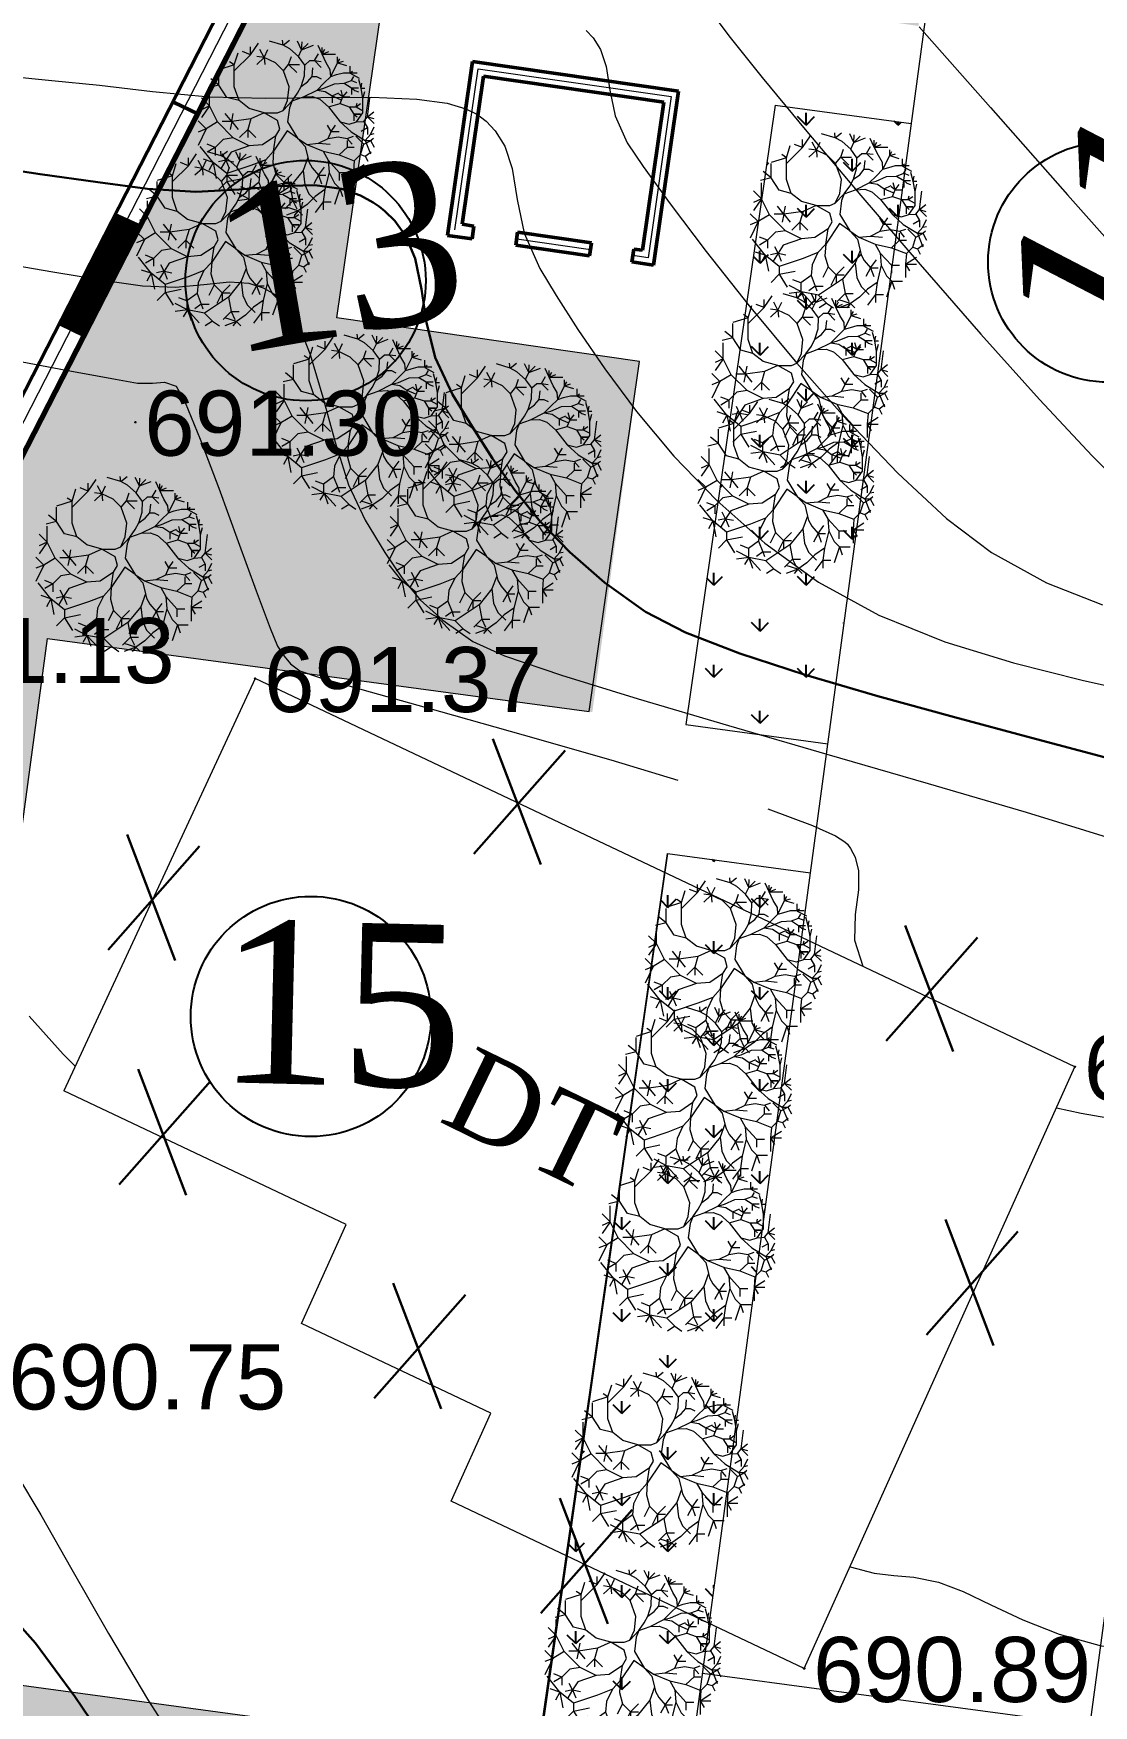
# Model space of a CAD drawing. Header units: feet. Extents: x 3381 to 683784, y 675186 to 4376258.
# Drawn here: x 682581.44 to 682597.73, y 4375721.97 to 4375747.67 of the extents above; entities that cross this region are included whole.
import ezdxf

# ---------------------------------------------------------------- set-up
doc = ezdxf.new("R2010")
doc.units = ezdxf.units.FT
doc.header["$MEASUREMENT"] = 0
doc.header["$PDMODE"] = 34
doc.header["$PDSIZE"] = 0.01
doc.linetypes.add('DUZ', pattern=[0])
doc.layers.get('0').update_dxf_attribs({"linetype": 'CONTINUOUS'})
for name, color, linetype in [('0_Point_Height', 2, 'CONTINUOUS'), ('0_Point_Point', 7, 'CONTINUOUS'), ('Layer8', 7, 'CONTINUOUS'), ('ramka', 7, 'CONTINUOUS'), ('Yazilar', 7, 'CONTINUOUS')]:
    doc.layers.add(name, color=color, linetype=linetype)
for name, color, linetype, lineweight in [('ANA HORIZONTAL', 24, 'CONTINUOUS', 30), ('das tikili', 5, 'CONTINUOUS', 0), ('HORIZANTAL', 24, 'CONTINUOUS', 13), ('su xtti', 7, 'CONTINUOUS', 30), ('дерево', 96, 'CONTINUOUS', 5)]:
    doc.layers.add(name, color=color, linetype=linetype, lineweight=lineweight)
doc.styles.get("Standard").update_dxf_attribs({"font": 'arial.ttf', "height": 2})
doc.styles.add('style5', font='ariall.ttf', dxfattribs={"height": 400})
pattern_1 = [(90, (1766.15535, 840.54114), (-0.707106781, 0.707106781), [0.1875, -1.226713563]), (45, (1766.1554, 840.5411), (-0.70710678119, 0.70710678119), [0.1875, -0.8125]), (135, (1766.1554, 840.5411), (-0.70710678119, -0.70710678119), [0.1875, -0.8125])]

# ---------------------------------------------------------------- blocks, each defined once
blk = doc.blocks.new('kuknar')
at = {"layer": 'дерево'}
for p, q in [((8656734.6, 4482473.51), (8656735.8, 4482477.38)), ((8656739.67, 4482476.7), (8656737.14, 4482477.71)), ((8656739.67, 4482476.7), (8656742.2, 4482480.4)), ((8656739.67, 4482476.7), (8656739.67, 4482479.23)), ((8656744.05, 4482475.86), (8656742.69, 4482478.39)), ((8656744.05, 4482475.86), (8656745.22, 4482478.39)), ((8656750.03, 4482479.77), (8656745.71, 4482481.06)), ((8656750.03, 4482479.77), (8656749.86, 4482481.34)), ((8656750.03, 4482479.77), (8656752.02, 4482481.34)), ((8656752.16, 4482478.62), (8656750.03, 4482479.77)), ((8656754.9, 4482476.18), (8656752.16, 4482478.62)), ((8656755.89, 4482478.34), (8656754.6, 4482481.06)), ((8656754.9, 4482476.18), (8656755.89, 4482478.34)), ((8656755.89, 4482478.34), (8656756.03, 4482480.78)), ((8656755.89, 4482478.34), (8656757.9, 4482480.33)), ((8656755.89, 4482478.34), (8656759.61, 4482479.77)), ((8656759.92, 4482474.9), (8656761.21, 4482477.05)), ((8656762.35, 4482476.89), (8656761.07, 4482479.63)), ((8656762.35, 4482476.89), (8656762.35, 4482479.04)), ((8656762.35, 4482476.89), (8656763.2, 4482478.48)), ((8656762.35, 4482476.89), (8656764.49, 4482477.75)), ((8656734.6, 4482473.51), (8656729.73, 4482471.99)), ((8656734.6, 4482473.51), (8656733.1, 4482474.52)), ((8656734.6, 4482471.66), (8656739.67, 4482476.7)), ((8656734.6, 4482471.66), (8656734.6, 4482473.51)), ((8656744.05, 4482475.86), (8656741.68, 4482476.21)), ((8656744.05, 4482475.86), (8656741.68, 4482473.68)), ((8656747.59, 4482474.17), (8656744.05, 4482475.86)), ((8656744.05, 4482475.86), (8656744.21, 4482473.68)), ((8656750.1, 4482471.66), (8656747.59, 4482474.17)), ((8656750.1, 4482471.66), (8656751.78, 4482473.68)), ((8656751.78, 4482473.68), (8656752.63, 4482476.21)), ((8656751.78, 4482473.68), (8656754.32, 4482471.15)), ((8656751.78, 4482473.68), (8656755.16, 4482473.68)), ((8656756.89, 4482473.47), (8656754.9, 4482476.18)), ((8656756.75, 4482470.02), (8656756.89, 4482473.47)), ((8656756.89, 4482473.47), (8656758.46, 4482474.9)), ((8656758.46, 4482474.9), (8656759.92, 4482474.9)), ((8656759.19, 4482469.88), (8656759.47, 4482472.6)), ((8656759.92, 4482474.9), (8656762.05, 4482472.74)), ((8656759.92, 4482474.9), (8656762.05, 4482474.61)), ((8656763.64, 4482474.17), (8656762.35, 4482476.89)), ((8656762.35, 4482476.89), (8656766.64, 4482476.89)), ((8656764.93, 4482472.01), (8656763.64, 4482474.17)), ((8656765.07, 4482469.88), (8656764.93, 4482472.01)), ((8656765.07, 4482469.88), (8656767.23, 4482474.17)), ((8656767.23, 4482474.17), (8656767.23, 4482476.04)), ((8656767.23, 4482474.17), (8656767.93, 4482475.46)), ((8656767.23, 4482474.17), (8656769.08, 4482474.75)), ((8656767.23, 4482474.17), (8656770.09, 4482473.3)), ((8656771.24, 4482471.03), (8656771.24, 4482473.16)), ((8656729.73, 4482467.11), (8656726.38, 4482466.27)), ((8656729.73, 4482467.11), (8656727.2, 4482469.13)), ((8656729.73, 4482467.11), (8656729.73, 4482471.66)), ((8656732.26, 4482463.22), (8656729.73, 4482467.11)), ((8656734.6, 4482466.6), (8656734.6, 4482471.66)), ((8656736.13, 4482462.22), (8656734.6, 4482466.6)), ((8656751.95, 4482466.6), (8656750.1, 4482471.66)), ((8656751.46, 4482462.22), (8656751.95, 4482466.6)), ((8656754.6, 4482464.56), (8656755.75, 4482466.72)), ((8656755.75, 4482466.72), (8656756.75, 4482470.02)), ((8656755.75, 4482466.72), (8656757.76, 4482468.15)), ((8656757.76, 4482468.15), (8656759.19, 4482469.88)), ((8656759.19, 4482469.88), (8656760.62, 4482469.88)), ((8656760.62, 4482469.88), (8656762.05, 4482469.15)), ((8656760.76, 4482465.57), (8656762.92, 4482467.72)), ((8656762.92, 4482467.72), (8656765.07, 4482469.88)), ((8656762.92, 4482466.15), (8656766.22, 4482467.58)), ((8656765.07, 4482469.88), (8656766.93, 4482470.44)), ((8656766.22, 4482467.58), (8656769.36, 4482467.72)), ((8656766.93, 4482470.44), (8656769.08, 4482471.03)), ((8656769.08, 4482471.03), (8656771.24, 4482471.03)), ((8656769.36, 4482467.72), (8656771.66, 4482468.59)), ((8656769.36, 4482467.72), (8656771.66, 4482466.29)), ((8656771.24, 4482471.03), (8656771.94, 4482471.59)), ((8656771.24, 4482471.03), (8656773.39, 4482471.03)), ((8656771.24, 4482470.86), (8656774.1, 4482469.29)), ((8656771.66, 4482468.59), (8656772.39, 4482469.88)), ((8656771.66, 4482468.59), (8656773.25, 4482468)), ((8656774.68, 4482466.15), (8656773.96, 4482468.87)), ((8656774.68, 4482466.15), (8656774.96, 4482467.72)), ((8656726.71, 4482460.55), (8656724.18, 4482463.06)), ((8656726.71, 4482460.55), (8656726.71, 4482465.59)), ((8656736.13, 4482462.22), (8656732.26, 4482463.22)), ((8656739.34, 4482459.71), (8656736.13, 4482462.22)), ((8656750.03, 4482459.12), (8656751.46, 4482462.22)), ((8656750.03, 4482459.12), (8656752.89, 4482462.12)), ((8656752.89, 4482462.12), (8656752.02, 4482459.99)), ((8656752.89, 4482462.12), (8656754.6, 4482464.56)), ((8656752.89, 4482462.12), (8656756.47, 4482463.41)), ((8656756.47, 4482463.41), (8656760.76, 4482465.57)), ((8656756.47, 4482463.41), (8656759.33, 4482463.55)), ((8656759.33, 4482463.55), (8656761.63, 4482462.71)), ((8656760.76, 4482465.57), (8656762.92, 4482466.15)), ((8656760.76, 4482465.57), (8656763.34, 4482465.15)), ((8656761.63, 4482462.71), (8656764.35, 4482460.27)), ((8656763.34, 4482465.15), (8656765.5, 4482463.72)), ((8656764.35, 4482460.27), (8656768.07, 4482461.28)), ((8656765.5, 4482463.72), (8656767.65, 4482464.7)), ((8656765.5, 4482463.72), (8656765.5, 4482461.56)), ((8656765.5, 4482463.72), (8656768.21, 4482462.57)), ((8656768.94, 4482463.41), (8656767.65, 4482464.28)), ((8656768.07, 4482461.28), (8656768.94, 4482463.41)), ((8656768.07, 4482461.28), (8656770.96, 4482460.27)), ((8656768.94, 4482463.41), (8656768.38, 4482465.57)), ((8656768.94, 4482463.41), (8656770.23, 4482465)), ((8656768.94, 4482463.41), (8656771.1, 4482463.41)), ((8656771.66, 4482466.29), (8656771.66, 4482464.14)), ((8656771.66, 4482466.29), (8656773.82, 4482466.29)), ((8656771.66, 4482466.29), (8656772.67, 4482465.43)), ((8656772.67, 4482465.43), (8656773.82, 4482465)), ((8656773.09, 4482460.27), (8656773.39, 4482461.42)), ((8656773.09, 4482460.27), (8656774.54, 4482461.28)), ((8656775.25, 4482462.85), (8656774.68, 4482466.15)), ((8656774.68, 4482466.15), (8656775.83, 4482466.15)), ((8656775.25, 4482462.85), (8656775.83, 4482465.15)), ((8656775.25, 4482458.4), (8656775.25, 4482462.85)), ((8656776.67, 4482457.11), (8656777.4, 4482462.99)), ((8656725.7, 4482453.31), (8656723.17, 4482455.82)), ((8656726.71, 4482460.55), (8656724.18, 4482459.36)), ((8656726.71, 4482460.55), (8656724.18, 4482456.85)), ((8656729.24, 4482455.49), (8656726.71, 4482460.55)), ((8656733.78, 4482455.65), (8656731.75, 4482458.18)), ((8656733.78, 4482455.65), (8656734.28, 4482458.18)), ((8656739.83, 4482456.5), (8656733.78, 4482455.65)), ((8656739.83, 4482456.5), (8656738.82, 4482453.15)), ((8656744, 4482458.4), (8656739.34, 4482459.71)), ((8656744, 4482458.4), (8656739.83, 4482456.5)), ((8656748.29, 4482455.96), (8656744, 4482458.4)), ((8656744, 4482458.4), (8656748.29, 4482458.4)), ((8656748.29, 4482458.4), (8656750.03, 4482459.12)), ((8656749.02, 4482453.24), (8656748.29, 4482455.96)), ((8656752.02, 4482459.99), (8656751.46, 4482455.54)), ((8656764.35, 4482460.27), (8656768.07, 4482455.54)), ((8656770.96, 4482460.27), (8656773.09, 4482460.27)), ((8656770.96, 4482460.27), (8656772.39, 4482457.97)), ((8656772.39, 4482457.97), (8656774.54, 4482457.97)), ((8656774.54, 4482457.97), (8656772.39, 4482457.97)), ((8656772.39, 4482457.97), (8656772.39, 4482455.82)), ((8656772.39, 4482457.97), (8656773.39, 4482457.11)), ((8656773.09, 4482460.27), (8656774.96, 4482459.26)), ((8656773.25, 4482455.54), (8656775.25, 4482458.4)), ((8656775.53, 4482455.68), (8656776.67, 4482457.11)), ((8656776.67, 4482457.11), (8656778.69, 4482458.7)), ((8656776.67, 4482457.11), (8656778.83, 4482454.95)), ((8656776.67, 4482457.11), (8656778.69, 4482456.54)), ((8656725.7, 4482453.31), (8656723.17, 4482452.3)), ((8656725.7, 4482453.31), (8656723.17, 4482448.08)), ((8656729.24, 4482455.49), (8656725.7, 4482453.31)), ((8656734.28, 4482450.45), (8656729.24, 4482455.49)), ((8656733.78, 4482455.65), (8656730.74, 4482455.65)), ((8656733.78, 4482455.65), (8656733.27, 4482453.15)), ((8656733.78, 4482455.65), (8656735.8, 4482453.15)), ((8656738.82, 4482453.15), (8656736.29, 4482450.61)), ((8656738.82, 4482453.15), (8656741.35, 4482450.61)), ((8656738.82, 4482453.15), (8656738.82, 4482450.61)), ((8656747.73, 4482451.08), (8656743.53, 4482448.25)), ((8656751.32, 4482452.68), (8656747, 4482446.21)), ((8656747, 4482446.21), (8656747.73, 4482451.08)), ((8656747.73, 4482451.08), (8656749.02, 4482453.24)), ((8656754.6, 4482450.38), (8656751.32, 4482452.68)), ((8656751.46, 4482455.54), (8656754.6, 4482450.38)), ((8656765.26, 4482452.47), (8656764.07, 4482454.48)), ((8656764.25, 4482450.26), (8656765.26, 4482452.47)), ((8656764.25, 4482450.26), (8656767.44, 4482450.78)), ((8656765.26, 4482452.47), (8656766.6, 4482454.48)), ((8656765.26, 4482452.47), (8656767.77, 4482452.47)), ((8656767.44, 4482450.78), (8656770.3, 4482450.26)), ((8656768.07, 4482455.54), (8656771.52, 4482452.37)), ((8656768.07, 4482455.54), (8656770.96, 4482454.81)), ((8656770.3, 4482450.26), (8656772.32, 4482450.94)), ((8656770.96, 4482454.81), (8656773.25, 4482455.54)), ((8656771.52, 4482452.37), (8656775.97, 4482449.65)), ((8656775.53, 4482448.41), (8656773, 4482450.94)), ((8656773.25, 4482455.54), (8656775.53, 4482455.68)), ((8656776.67, 4482453.66), (8656774.68, 4482452.51)), ((8656775.53, 4482455.68), (8656776.67, 4482453.66)), ((8656775.97, 4482449.65), (8656777.68, 4482451.53)), ((8656776.67, 4482453.66), (8656776.67, 4482451.53)), ((8656777.68, 4482451.53), (8656778.83, 4482453.97)), ((8656777.68, 4482451.53), (8656778.83, 4482451.81)), ((8656727.88, 4482442.69), (8656723.85, 4482447.75)), ((8656728.56, 4482447.4), (8656726.03, 4482448.41)), ((8656728.56, 4482447.4), (8656726.03, 4482445.9)), ((8656731.09, 4482449.93), (8656728.56, 4482447.4)), ((8656728.56, 4482447.4), (8656728.56, 4482444.9)), ((8656731.93, 4482443.37), (8656730.9, 4482445.39)), ((8656734.28, 4482450.45), (8656731.09, 4482449.93)), ((8656733.6, 4482445.9), (8656731.93, 4482443.37)), ((8656739.34, 4482447.92), (8656733.6, 4482445.9)), ((8656739.34, 4482447.92), (8656734.28, 4482450.45)), ((8656743.53, 4482448.25), (8656739.34, 4482447.92)), ((8656747, 4482446.21), (8656744.54, 4482443.54)), ((8656747, 4482446.21), (8656746.75, 4482442.53)), ((8656754.6, 4482450.38), (8656757.48, 4482448.36)), ((8656754.6, 4482450.38), (8656757.01, 4482447.75)), ((8656757.01, 4482447.75), (8656757.85, 4482444.22)), ((8656757.48, 4482448.36), (8656761.21, 4482448.76)), ((8656757.48, 4482448.36), (8656762.64, 4482446.21)), ((8656761.21, 4482448.76), (8656764.25, 4482450.26)), ((8656761.21, 4482448.76), (8656764.91, 4482448.41)), ((8656762.64, 4482446.21), (8656767.79, 4482445.06)), ((8656762.64, 4482446.21), (8656764.25, 4482443.37)), ((8656767.79, 4482445.06), (8656770.37, 4482447.5)), ((8656770.3, 4482450.26), (8656771.82, 4482448.41)), ((8656770.37, 4482447.5), (8656770.37, 4482449.65)), ((8656770.37, 4482447.5), (8656772.53, 4482447.5)), ((8656774.52, 4482445.22), (8656775.53, 4482448.41)), ((8656775.53, 4482448.41), (8656778.06, 4482449.77)), ((8656775.97, 4482449.65), (8656777.68, 4482445.36)), ((8656775.97, 4482449.65), (8656777.68, 4482449.65)), ((8656776.02, 4482444.71), (8656777.87, 4482446.07)), ((8656777.68, 4482449.65), (8656778.55, 4482450.38)), ((8656777.68, 4482449.65), (8656778.83, 4482447.5)), ((8656727.88, 4482442.69), (8656724.85, 4482443.7)), ((8656727.88, 4482442.69), (8656726.54, 4482440.16)), ((8656732.26, 4482439.15), (8656727.88, 4482442.69)), ((8656727.88, 4482442.69), (8656728.89, 4482437.65)), ((8656731.93, 4482443.37), (8656729.57, 4482442.86)), ((8656731.93, 4482443.37), (8656730.41, 4482440.84)), ((8656731.93, 4482443.37), (8656734.44, 4482442.86)), ((8656731.93, 4482443.37), (8656732.94, 4482440.84)), ((8656739.83, 4482441.68), (8656732.26, 4482439.15)), ((8656744.54, 4482443.54), (8656739.83, 4482441.68)), ((8656744.54, 4482443.54), (8656742.69, 4482439.67)), ((8656746.75, 4482442.53), (8656747.75, 4482438.99)), ((8656756.33, 4482440.16), (8656752.3, 4482435.12)), ((8656757.85, 4482444.22), (8656756.33, 4482440.16)), ((8656756.33, 4482440.16), (8656756.85, 4482435.64)), ((8656757.85, 4482444.22), (8656758.18, 4482442.86)), ((8656758.18, 4482442.86), (8656759.19, 4482441)), ((8656759.19, 4482441), (8656761.21, 4482438.66)), ((8656761.21, 4482438.66), (8656763.06, 4482441.19)), ((8656764.25, 4482443.37), (8656764.58, 4482439.5)), ((8656764.25, 4482443.37), (8656767.77, 4482439.5)), ((8656767.79, 4482445.06), (8656772.53, 4482443.21)), ((8656772.53, 4482443.21), (8656772.25, 4482439.9)), ((8656772.25, 4482439.9), (8656775.69, 4482442.06)), ((8656772.53, 4482443.21), (8656774.52, 4482445.22)), ((8656774.52, 4482445.22), (8656776.02, 4482444.71)), ((8656776.02, 4482444.71), (8656776.86, 4482443.04)), ((8656732.26, 4482436.65), (8656729.73, 4482434.11)), ((8656732.26, 4482439.15), (8656732.26, 4482436.65)), ((8656732.26, 4482436.65), (8656737.3, 4482437.65)), ((8656732.26, 4482436.65), (8656734.79, 4482432.59)), ((8656739.15, 4482433.95), (8656736.64, 4482434.96)), ((8656742.36, 4482436.29), (8656739.15, 4482433.95)), ((8656742.69, 4482439.67), (8656742.36, 4482436.29)), ((8656742.36, 4482436.29), (8656743.7, 4482432.94)), ((8656752.3, 4482435.12), (8656744.71, 4482430.08)), ((8656747.75, 4482438.99), (8656746.07, 4482435.64)), ((8656747.75, 4482438.99), (8656750.26, 4482436.46)), ((8656750.26, 4482436.46), (8656748.6, 4482433.11)), ((8656750.26, 4482436.46), (8656752.79, 4482438.99)), ((8656750.26, 4482436.46), (8656752.79, 4482436.46)), ((8656750.26, 4482436.46), (8656750.26, 4482433.95)), ((8656752.3, 4482435.12), (8656753.14, 4482430.57)), ((8656756.85, 4482435.64), (8656758.18, 4482432.75)), ((8656761.21, 4482438.66), (8656759.71, 4482435.97)), ((8656761.21, 4482438.66), (8656763.57, 4482438.66)), ((8656761.21, 4482438.66), (8656762.21, 4482435.97)), ((8656764.58, 4482439.5), (8656763.25, 4482434.11)), ((8656764.58, 4482439.5), (8656766.27, 4482436.13)), ((8656766.27, 4482436.13), (8656767.96, 4482434.44)), ((8656767.77, 4482439.5), (8656767.77, 4482436.97)), ((8656767.77, 4482439.5), (8656770.3, 4482439.5)), ((8656772.25, 4482439.9), (8656772.25, 4482435.61)), ((8656772.25, 4482439.9), (8656773.53, 4482437.75)), ((8656772.25, 4482439.9), (8656775.69, 4482439.9)), ((8656739.34, 4482431.09), (8656735.45, 4482433.11)), ((8656739.34, 4482431.09), (8656735.45, 4482430.57)), ((8656739.34, 4482431.09), (8656737.98, 4482428.89)), ((8656739.15, 4482433.95), (8656739.15, 4482431.42)), ((8656744.71, 4482430.08), (8656739.34, 4482431.09)), ((8656739.34, 4482431.09), (8656743.04, 4482427.04)), ((8656739.34, 4482431.09), (8656740.51, 4482427.72)), ((8656743.7, 4482432.94), (8656741.68, 4482431.42)), ((8656743.7, 4482432.94), (8656746.23, 4482432.94)), ((8656743.7, 4482432.94), (8656744.21, 4482431.42)), ((8656744.71, 4482430.08), (8656747.24, 4482427.55)), ((8656753.14, 4482430.57), (8656750.61, 4482428.04)), ((8656753.14, 4482430.57), (8656755.65, 4482430.57)), ((8656753.14, 4482430.57), (8656754.32, 4482428.04)), ((8656757.67, 4482429.4), (8656754.81, 4482427.39)), ((8656760.2, 4482431.93), (8656757.67, 4482429.4)), ((8656758.18, 4482432.75), (8656760.71, 4482430.25)), ((8656763.25, 4482434.11), (8656760.2, 4482431.93)), ((8656762.73, 4482430.25), (8656760.2, 4482426.87)), ((8656763.25, 4482434.11), (8656762.73, 4482430.25)), ((8656762.73, 4482430.25), (8656765.26, 4482430.25)), ((8656762.73, 4482430.25), (8656762.73, 4482427.72)), ((8656767.96, 4482434.44), (8656766.27, 4482429.4)), ((8656767.96, 4482434.44), (8656771.31, 4482434.44)), ((8656767.96, 4482434.44), (8656768.8, 4482431.93)), ((8656747.24, 4482427.55), (8656744.89, 4482426.03)), ((8656747.24, 4482427.55), (8656749.44, 4482426.03)), ((8656754.81, 4482427.39), (8656751.1, 4482428.56)), ((8656754.81, 4482427.39), (8656751.1, 4482426.03)), ((8656754.81, 4482427.39), (8656753.64, 4482426.03)), ((8656754.81, 4482427.39), (8656756.17, 4482426.03))]:
    blk.add_line(p, q, dxfattribs=at)

msp = doc.modelspace()

# ---------------------------------------------------------------- hatches: boundary and pattern name
at = {"lineweight": 25}
h = msp.add_hatch(dxfattribs=at)
h.set_pattern_fill('GRASS', color=3)
h.set_pattern_definition(pattern_1)
edge = h.paths.add_edge_path(flags=16)
edge.add_arc((682579.126, 4375717.036), 3.56, 0, 360)
edge = h.paths.add_edge_path()
edge.add_line((682581.918, 4375719.244), (682586.455, 4375718.637))
edge.add_line((682586.455, 4375718.637), (682586.842, 4375721.526))
edge.add_line((682586.842, 4375721.526), (682579.516, 4375722.515))
edge.add_line((682579.516, 4375722.515), (682581.657, 4375738.371))
edge.add_line((682581.657, 4375738.371), (682590.03, 4375737.24))
edge.add_line((682590.03, 4375737.24), (682590.757, 4375742.624))
edge.add_line((682590.757, 4375742.624), (682586.105, 4375743.295))
edge.add_line((682586.105, 4375743.295), (682586.919, 4375748.936))
edge.add_line((682586.919, 4375748.936), (682595.041, 4375747.783))
edge.add_line((682595.041, 4375747.783), (682598.787, 4375774.898))
edge.add_line((682598.787, 4375774.898), (682598.88, 4375775.588))
edge.add_line((682598.88, 4375775.588), (682598.609, 4375775.095))
edge.add_line((682598.609, 4375775.095), (682561.072, 4375701.765))
edge.add_line((682561.072, 4375701.765), (682652.667, 4375673.889))
edge.add_line((682652.667, 4375673.889), (682684.525, 4375754.529))
edge.add_line((682684.525, 4375754.529), (682677.414, 4375757.25))
edge.add_line((682677.414, 4375757.25), (682675.66, 4375752.667))
edge.add_line((682675.66, 4375752.667), (682667.296, 4375755.6))
edge.add_arc((682826.725, 4375690.715), 172.127, 157.85455, 159.31778)
edge.add_line((682665.691, 4375751.508), (682679.056, 4375749.711))
edge.add_line((682679.056, 4375749.711), (682678.314, 4375744.463))
edge.add_line((682678.314, 4375744.463), (682664.985, 4375746.27))
edge.add_arc((682665.285, 4375743.129), 3.155, 95.4615, 167.5925)
edge.add_line((682662.203, 4375743.807), (682662.203, 4375742.852))
edge.add_line((682662.203, 4375742.852), (682663.87, 4375743.246))
edge.add_line((682663.87, 4375743.246), (682669.462, 4375742.267))
edge.add_line((682669.462, 4375742.267), (682667.512, 4375729.083))
edge.add_line((682667.512, 4375729.083), (682667.293, 4375729.083))
edge.add_line((682667.293, 4375729.083), (682662.203, 4375729.801))
edge.add_line((682662.203, 4375729.801), (682662.815, 4375735.168))
edge.add_line((682662.815, 4375735.168), (682667.918, 4375734.469))
edge.add_line((682667.918, 4375734.469), (682668.269, 4375737.031))
edge.add_line((682668.269, 4375737.031), (682663.089, 4375737.741))
edge.add_line((682663.089, 4375737.741), (682663.684, 4375742.829))
edge.add_line((682663.684, 4375742.829), (682662.104, 4375742.62))
edge.add_line((682662.104, 4375742.62), (682660.048, 4375726.654))
edge.add_line((682660.048, 4375726.654), (682668.784, 4375725.445))
edge.add_line((682668.784, 4375725.445), (682667.953, 4375718.089))
edge.add_line((682667.953, 4375718.089), (682659.17, 4375719.305))
edge.add_line((682659.17, 4375719.305), (682658.791, 4375716.654))
edge.add_line((682658.791, 4375716.654), (682652.663, 4375717.458))
edge.add_arc((682652.227, 4375707.467), 10, 87.4993, 110.7786)
edge.add_line((682648.679, 4375716.817), (682658.429, 4375715.391))
edge.add_line((682658.429, 4375715.391), (682657.802, 4375711.896))
edge.add_line((682657.802, 4375711.896), (682654.491, 4375712.422))
edge.add_line((682654.491, 4375712.422), (682654.885, 4375715.496))
edge.add_line((682654.885, 4375715.496), (682652.353, 4375715.831))
edge.add_line((682652.353, 4375715.831), (682651.948, 4375712.769))
edge.add_line((682651.948, 4375712.769), (682648.624, 4375713.209))
edge.add_line((682648.624, 4375713.209), (682648.977, 4375716.307))
edge.add_line((682648.977, 4375716.307), (682648.183, 4375716.613))
edge.add_arc((682652.396, 4375707.255), 10.263, 114.2395, 179.0096)
edge.add_line((682642.135, 4375707.432), (682641.785, 4375704.796))
edge.add_line((682641.785, 4375704.796), (682638.798, 4375705.123))
edge.add_line((682638.798, 4375705.123), (682637.918, 4375700.26))
edge.add_line((682637.918, 4375700.26), (682629.208, 4375701.474))
edge.add_line((682629.208, 4375701.474), (682629.896, 4375706.374))
edge.add_line((682629.896, 4375706.374), (682622.97, 4375707.293))
edge.add_line((682622.97, 4375707.293), (682622.557, 4375704.184))
edge.add_line((682622.557, 4375704.184), (682595.928, 4375707.777))
edge.add_line((682595.928, 4375707.777), (682585.207, 4375709.32))
edge.add_line((682585.207, 4375709.32), (682586.256, 4375717.15))
edge.add_line((682586.256, 4375717.15), (682582.635, 4375717.635))
edge.add_arc((682579.126, 4375717.036), 3.56, 9.688, 38.3434)
h = msp.add_hatch(dxfattribs=at)
h.set_pattern_fill('GRASS', color=3)
h.set_pattern_definition(pattern_1)
edge = h.paths.add_edge_path(flags=16)
edge.add_arc((682579.126, 4375717.036), 3.56, 0, 360)
edge = h.paths.add_edge_path()
edge.add_line((682581.918, 4375719.244), (682586.455, 4375718.637))
edge.add_line((682586.455, 4375718.637), (682586.842, 4375721.526))
edge.add_line((682586.842, 4375721.526), (682579.516, 4375722.515))
edge.add_line((682579.516, 4375722.515), (682581.657, 4375738.371))
edge.add_line((682581.657, 4375738.371), (682590.03, 4375737.24))
edge.add_line((682590.03, 4375737.24), (682590.757, 4375742.624))
edge.add_line((682590.757, 4375742.624), (682586.105, 4375743.295))
edge.add_line((682586.105, 4375743.295), (682586.919, 4375748.936))
edge.add_line((682586.919, 4375748.936), (682595.041, 4375747.783))
edge.add_line((682595.041, 4375747.783), (682598.787, 4375774.898))
edge.add_line((682598.787, 4375774.898), (682598.88, 4375775.588))
edge.add_line((682598.88, 4375775.588), (682598.609, 4375775.095))
edge.add_line((682598.609, 4375775.095), (682561.072, 4375701.765))
edge.add_line((682561.072, 4375701.765), (682652.667, 4375673.889))
edge.add_line((682652.667, 4375673.889), (682684.525, 4375754.529))
edge.add_line((682684.525, 4375754.529), (682677.414, 4375757.25))
edge.add_line((682677.414, 4375757.25), (682675.66, 4375752.667))
edge.add_line((682675.66, 4375752.667), (682667.296, 4375755.6))
edge.add_arc((682826.725, 4375690.715), 172.127, 157.85455, 159.31778)
edge.add_line((682665.691, 4375751.508), (682679.056, 4375749.711))
edge.add_line((682679.056, 4375749.711), (682678.314, 4375744.463))
edge.add_line((682678.314, 4375744.463), (682664.985, 4375746.27))
edge.add_arc((682665.285, 4375743.129), 3.155, 95.4615, 167.5925)
edge.add_line((682662.203, 4375743.807), (682662.203, 4375742.852))
edge.add_line((682662.203, 4375742.852), (682663.87, 4375743.246))
edge.add_line((682663.87, 4375743.246), (682669.462, 4375742.267))
edge.add_line((682669.462, 4375742.267), (682667.512, 4375729.083))
edge.add_line((682667.512, 4375729.083), (682667.293, 4375729.083))
edge.add_line((682667.293, 4375729.083), (682662.203, 4375729.801))
edge.add_line((682662.203, 4375729.801), (682662.815, 4375735.168))
edge.add_line((682662.815, 4375735.168), (682667.918, 4375734.469))
edge.add_line((682667.918, 4375734.469), (682668.269, 4375737.031))
edge.add_line((682668.269, 4375737.031), (682663.089, 4375737.741))
edge.add_line((682663.089, 4375737.741), (682663.684, 4375742.829))
edge.add_line((682663.684, 4375742.829), (682662.104, 4375742.62))
edge.add_line((682662.104, 4375742.62), (682660.048, 4375726.654))
edge.add_line((682660.048, 4375726.654), (682668.784, 4375725.445))
edge.add_line((682668.784, 4375725.445), (682667.953, 4375718.089))
edge.add_line((682667.953, 4375718.089), (682659.17, 4375719.305))
edge.add_line((682659.17, 4375719.305), (682658.791, 4375716.654))
edge.add_line((682658.791, 4375716.654), (682652.663, 4375717.458))
edge.add_arc((682652.227, 4375707.467), 10, 87.4993, 110.7786)
edge.add_line((682648.679, 4375716.817), (682658.429, 4375715.391))
edge.add_line((682658.429, 4375715.391), (682657.802, 4375711.896))
edge.add_line((682657.802, 4375711.896), (682654.491, 4375712.422))
edge.add_line((682654.491, 4375712.422), (682654.885, 4375715.496))
edge.add_line((682654.885, 4375715.496), (682652.353, 4375715.831))
edge.add_line((682652.353, 4375715.831), (682651.948, 4375712.769))
edge.add_line((682651.948, 4375712.769), (682648.624, 4375713.209))
edge.add_line((682648.624, 4375713.209), (682648.977, 4375716.307))
edge.add_line((682648.977, 4375716.307), (682648.183, 4375716.613))
edge.add_arc((682652.396, 4375707.255), 10.263, 114.2395, 179.0096)
edge.add_line((682642.135, 4375707.432), (682641.785, 4375704.796))
edge.add_line((682641.785, 4375704.796), (682638.798, 4375705.123))
edge.add_line((682638.798, 4375705.123), (682637.918, 4375700.26))
edge.add_line((682637.918, 4375700.26), (682629.208, 4375701.474))
edge.add_line((682629.208, 4375701.474), (682629.896, 4375706.374))
edge.add_line((682629.896, 4375706.374), (682622.97, 4375707.293))
edge.add_line((682622.97, 4375707.293), (682623.404, 4375710.567))
edge.add_arc((682620.431, 4375710.962), 3, 352.4412, 442.1402)
edge.add_line((682620.841, 4375713.934), (682608.946, 4375715.58))
edge.add_line((682608.946, 4375715.58), (682607.684, 4375706.157))
edge.add_line((682607.684, 4375706.157), (682600.38, 4375707.136))
edge.add_line((682600.38, 4375707.136), (682601.634, 4375716.585))
edge.add_line((682601.634, 4375716.585), (682598.619, 4375717.007))
edge.add_line((682598.619, 4375717.007), (682597.358, 4375707.502))
edge.add_line((682597.358, 4375707.502), (682595.928, 4375707.777))
edge.add_line((682595.928, 4375707.777), (682585.207, 4375709.32))
edge.add_line((682585.207, 4375709.32), (682586.256, 4375717.15))
edge.add_line((682586.256, 4375717.15), (682582.635, 4375717.635))
edge.add_arc((682579.126, 4375717.036), 3.56, 9.688, 38.3434)
h = msp.add_hatch(dxfattribs=at)
h.set_pattern_fill('GRASS', color=3)
h.set_pattern_definition(pattern_1)
edge = h.paths.add_edge_path()
edge.add_line((682593.652, 4375736.751), (682591.467, 4375737.046))
edge.add_line((682591.467, 4375737.046), (682592.841, 4375746.566))
edge.add_line((682592.841, 4375746.566), (682594.931, 4375746.284))
edge.add_line((682594.931, 4375746.284), (682593.644, 4375736.752))
at = {"lineweight": 50}
h = msp.add_hatch(dxfattribs=at)
h.set_pattern_fill('ANSI31', scale=0.3, angle=-108.2544)
h.set_pattern_definition([(296.7456132817, (-3258637.416314, 6397083.366318), (0.03348800255758, 0.01687612765725), [])])
h.paths.add_polyline_path([(682583.092, 4375744.699), (682582.231, 4375743.017), (682581.844, 4375743.206), (682582.701, 4375744.88)])
at = {"lineweight": 25}
h = msp.add_hatch(dxfattribs=at)
h.set_pattern_fill('GRASS', color=3)
h.set_pattern_definition(pattern_1)
h.paths.add_polyline_path([(682591.122, 4375718.011), (682588.767, 4375718.327), (682591.184, 4375735.066), (682593.38, 4375734.77)])

# ---------------------------------------------------------------- linework, layer by layer
at = {"color": 7, "lineweight": 50}
msp.add_line((682583.978, 4375746.428, -686.994), (682583.597, 4375746.614, -686.994), dxfattribs=at)
at = {"color": 7, "lineweight": 18}
for p, q in [((682592.841, 4375746.566, -686.994), (682594.931, 4375746.284, -686.994)), ((682589.981, 4375737.247, -1380.994), (682590.757, 4375742.624, -1380.994)), ((682591.467, 4375737.046, -686.994), (682593.647, 4375736.752, -686.994)), ((682588.789, 4375718.324, -686.994), (682591.184, 4375735.066, -1307.603)), ((682591.184, 4375735.066, -686.994), (682593.38, 4375734.77, -686.994)), ((682591.725, 4375722.471, -686.994), (682597.671, 4375721.674, -686.994))]:
    msp.add_line(p, q, dxfattribs=at)
at = {"color": 1, "lineweight": 30}
for p, q in [((682588.504, 4375736.829, -120.021), (682589.24, 4375734.896, -817.521)), ((682588.211, 4375735.06, -817.521), (682589.614, 4375736.649, -817.521)), ((682582.59, 4375733.588, -817.521), (682583.993, 4375735.177, -817.521)), ((682582.882, 4375735.357, -120.021), (682583.619, 4375733.424, -817.521)), ((682594.837, 4375733.959, -120.021), (682595.574, 4375732.026, -817.521)), ((682594.545, 4375732.189, -817.521), (682595.948, 4375733.778, -817.521)), ((682582.762, 4375729.981, -817.521), (682584.165, 4375731.57, -817.521)), ((682583.054, 4375731.751, -120.021), (682583.79, 4375729.818, -817.521)), ((682595.167, 4375727.67, -817.521), (682596.57, 4375729.259, -817.521)), ((682595.459, 4375729.44, -120.021), (682596.196, 4375727.507, -817.521)), ((682586.971, 4375728.465, -120.021), (682587.707, 4375726.532, -817.521)), ((682586.679, 4375726.696, -817.521), (682588.081, 4375728.285, -817.521)), ((682589.533, 4375725.162, -120.021), (682590.269, 4375723.229, -817.521)), ((682589.24, 4375723.393, -817.521), (682590.643, 4375724.982, -817.521))]:
    msp.add_line(p, q, dxfattribs=at)
at = {"color": 7, "lineweight": 30, "elevation": -686.994}
for points in [[(682672.67, 4375759.494), (682685.045, 4375754.758), (682652.903, 4375673.398), (682560.498, 4375701.522), (682603.689, 4375785.894), (682663.328, 4375763.07)], [(682672.527, 4375759.121), (682684.525, 4375754.529), (682652.667, 4375673.889), (682561.072, 4375701.765), (682603.881, 4375785.393), (682663.185, 4375762.696)]]:
    msp.add_lwpolyline(points, dxfattribs=at)
at = {"color": 1, "lineweight": 0, "elevation": -686.994}
msp.add_lwpolyline([(682560.785, 4375701.643), (682603.785, 4375785.643), (682684.785, 4375754.643), (682652.785, 4375673.643)], close=True, dxfattribs=at)
at = {"color": 7, "lineweight": 50, "elevation": -686.994}
for points in [[(682663.437, 4375762.629), (682663.612, 4375762.99), (682638.289, 4375772.672), (682599.394, 4375777.506), (682564.349, 4375709.042), (682661.897, 4375696.054), (682677.674, 4375735.97), (682677.315, 4375736.112), (682661.639, 4375696.507), (682564.984, 4375709.345), (682599.673, 4375777.072), (682638.188, 4375772.298), (682663.437, 4375762.629)], [(682583.092, 4375744.699), (682582.231, 4375743.017), (682581.844, 4375743.206), (682582.701, 4375744.88), (682583.092, 4375744.699)]]:
    msp.add_lwpolyline(points, dxfattribs=at)
at = {"color": 7, "lineweight": 18}
for points, elevation in [([(682590.922, 4375716.526), (682598.886, 4375775.635), (682604.849, 4375774.829), (682596.869, 4375715.728)], -686.994), ([(682590.757, 4375742.624), (682586.105, 4375743.295), (682586.919, 4375748.936), (682593.055, 4375748.051)], -1380.994), ([(682592.841, 4375746.566), (682591.467, 4375737.046)], -1380.994), ([(682586.842, 4375721.526), (682579.516, 4375722.515), (682581.657, 4375738.371)], -686.994), ([(682581.657, 4375738.371), (682589.981, 4375737.247)], -686.994), ([(682591.467, 4375737.046), (682591.467, 4375737.046)], -686.994), ([(682591.182, 4375735.067), (682588.767, 4375718.327)], -1380.994), ([(682591.184, 4375735.066), (682589.201, 4375721.207), (682589.182, 4375721.21)], -686.994)]:
    msp.add_lwpolyline(points, dxfattribs=dict(at, elevation=elevation))
at = {"color": 7, "linetype": 'DUZ', "lineweight": 25}
for centre in [(682597.958, 4375744.154, 1386.006), (682585.625, 4375743.869, 2078.506), (682585.706, 4375732.562, 7576.56)]:
    msp.add_circle(centre, 1.846, dxfattribs=at)
at = {"linetype": 'Continuous'}
msp.add_open_spline([(682575.895, 4375847.878, -686.994), (682575.783, 4375847.748, -686.994), (682575.672, 4375847.617, -686.994), (682575.091, 4375846.933, -686.994), (682574.635, 4375846.383, -686.994), (682573.647, 4375845.094, -686.994), (682573.15, 4375844.358, -686.994), (682572.463, 4375843.039, -686.994), (682572.237, 4375842.453, -686.994), (682572.048, 4375841.613, -686.994), (682572.009, 4375841.353, -686.994), (682571.973, 4375840.824, -686.994), (682571.975, 4375840.549, -686.994), (682572.059, 4375839.439, -686.994), (682572.29, 4375838.536, -686.994), (682572.841, 4375837.11, -686.994), (682573.086, 4375836.582, -686.994), (682573.623, 4375835.561, -686.994), (682573.917, 4375835.067, -686.994), (682575.001, 4375833.386, -686.994), (682575.893, 4375832.24, -686.994), (682577.411, 4375830.249, -686.994), (682578.024, 4375829.433, -686.994), (682579.194, 4375827.697, -686.994), (682579.749, 4375826.78, -686.994), (682580.496, 4375825.225, -686.994), (682580.743, 4375824.63, -686.994), (682581.153, 4375823.395, -686.994), (682581.314, 4375822.765, -686.994), (682581.671, 4375820.85, -686.994), (682581.74, 4375819.545, -686.994), (682581.569, 4375817.144, -686.994), (682581.368, 4375816.049, -686.994), (682580.767, 4375813.938, -686.994), (682580.365, 4375812.919, -686.994), (682579.411, 4375810.98, -686.994), (682578.86, 4375810.059, -686.994), (682577.479, 4375808.044, -686.994), (682576.616, 4375806.979, -686.994), (682574.831, 4375804.973, -686.994), (682573.911, 4375804.028, -686.994), (682572.244, 4375802.322, -686.994), (682571.495, 4375801.555, -686.994), (682570.318, 4375800.28, -686.994), (682569.873, 4375799.777, -686.994), (682569.001, 4375798.741, -686.994), (682568.575, 4375798.212, -686.994), (682567.321, 4375796.596, -686.994), (682566.516, 4375795.48, -686.994), (682564.989, 4375793.271, -686.994), (682564.263, 4375792.183, -686.994), (682562.841, 4375789.994, -686.994), (682562.147, 4375788.89, -686.994), (682560.117, 4375785.547, -686.994), (682558.837, 4375783.278, -686.994), (682556.46, 4375778.663, -686.994), (682555.364, 4375776.315, -686.994), (682553.71, 4375772.312, -686.994), (682553.093, 4375770.678, -686.994), (682551.97, 4375767.37, -686.994), (682551.462, 4375765.693, -686.994), (682550.464, 4375762.111, -686.994), (682549.985, 4375760.202, -686.994), (682549.213, 4375756.948, -686.994), (682548.907, 4375755.608, -686.994), (682548.316, 4375752.935, -686.994), (682548.033, 4375751.6, -686.994), (682547.617, 4375749.474, -686.994), (682547.468, 4375748.68, -686.994), (682547.235, 4375747.292, -686.994), (682547.146, 4375746.694, -686.994), (682547.009, 4375745.5, -686.994), (682546.959, 4375744.9, -686.994), (682546.865, 4375743.092, -686.994), (682546.874, 4375741.877, -686.994), (682547.063, 4375738.743, -686.994), (682547.343, 4375736.834, -686.994), (682548.133, 4375733.027, -686.994), (682548.64, 4375731.128, -686.994), (682549.386, 4375728.588, -686.994), (682549.58, 4375727.946, -686.994), (682549.973, 4375726.669, -686.994), (682550.171, 4375726.039, -686.994), (682550.566, 4375724.877, -686.994), (682550.76, 4375724.341, -686.994), (682551.112, 4375723.467, -686.994), (682551.26, 4375723.122, -686.994), (682551.542, 4375722.515, -686.994), (682551.674, 4375722.249, -686.994), (682551.953, 4375721.706, -686.994), (682552.1, 4375721.43, -686.994), (682552.551, 4375720.589, -686.994), (682552.866, 4375720.01, -686.994), (682553.392, 4375718.938, -686.994), (682553.608, 4375718.458, -686.994), (682553.928, 4375717.615, -686.994), (682554.046, 4375717.262, -686.994), (682554.242, 4375716.544, -686.994), (682554.321, 4375716.186, -686.994), (682554.515, 4375715.128, -686.994), (682554.592, 4375714.439, -686.994), (682554.67, 4375713.698, -686.994), (682554.679, 4375713.616, -686.994), (682556.413, 4375709.304, -686.994)], degree=3, knots=[53.457323, 53.457323, 53.457323, 53.457323, 53.943342, 53.943342, 56.016553, 56.016553, 58.839775, 58.839775, 61.186701, 61.186701, 62.257023, 62.257023, 63.327345, 63.327345, 66.426341, 66.426341, 68.26825, 68.26825, 70.110159, 70.110159, 74.62153, 74.62153, 77.595, 77.595, 80.568471, 80.568471, 82.304355, 82.304355, 84.04024, 84.04024, 87.512009, 87.512009, 90.504027, 90.504027, 93.496045, 93.496045, 96.488063, 96.488063, 100.372173, 100.372173, 104.256283, 104.256283, 107.517701, 107.517701, 109.618427, 109.618427, 111.719153, 111.719153, 115.920605, 115.920605, 119.858792, 119.858792, 123.796978, 123.796978, 131.673352, 131.673352, 139.553481, 139.553481, 144.894421, 144.894421, 150.235361, 150.235361, 156.190392, 156.190392, 160.321983, 160.321983, 164.453574, 164.453574, 166.899961, 166.899961, 168.797126, 168.797126, 170.694291, 170.694291, 174.488621, 174.488621, 180.488906, 180.488906, 186.48919, 186.48919, 188.508696, 188.508696, 190.528201, 190.528201, 192.322947, 192.322947, 193.52533, 193.52533, 194.478712, 194.478712, 195.432094, 195.432094, 197.338858, 197.338858, 198.784376, 198.784376, 199.759029, 199.759029, 200.733681, 200.733681, 202.682985, 202.682985, 202.923933, 202.923933, 202.923933, 202.923933], dxfattribs=at)
at = {"layer": '0_Point_Point'}
for p in [(682583.009, 4375741.693, 4.305), (682584.849, 4375737.754, 4.377), (682597.446, 4375731.79, 4.551), (682593.286, 4375722.542, 3.895)]:
    msp.add_point(p, dxfattribs=at)
at = {"layer": 'ANA HORIZONTAL', "color": 32, "lineweight": 30}
for points, elevation in [([(682580.595, 4375745.647), (682581.545, 4375745.505), (682582.434, 4375745.382), (682583.193, 4375745.28), (682583.937, 4375745.234), (682584.606, 4375745.268), (682585.211, 4375745.323), (682585.764, 4375745.338), (682586.175, 4375745.281), (682586.47, 4375745.177), (682586.661, 4375745.071), (682586.755, 4375745.006), (682586.843, 4375744.936), (682586.994, 4375744.788), (682587.163, 4375744.551), (682587.306, 4375744.207), (682587.404, 4375743.736), (682587.483, 4375743.228), (682587.617, 4375742.687), (682587.881, 4375742.12), (682588.184, 4375741.626), (682588.498, 4375741.135), (682588.841, 4375740.648), (682589.23, 4375740.168), (682589.683, 4375739.695), (682590.217, 4375739.232), (682590.849, 4375738.78), (682591.46, 4375738.463), (682592.295, 4375738.139), (682593.298, 4375737.812), (682594.416, 4375737.485), (682595.595, 4375737.162), (682596.78, 4375736.846), (682597.917, 4375736.541)], 5.506), ([(682581.017, 4375723.446), (682581.476, 4375722.932), (682582.08, 4375722.112), (682582.788, 4375721.067)], 3.006)]:
    msp.add_lwpolyline(points, dxfattribs=dict(at, elevation=elevation))
at = {"layer": 'das tikili', "color": 1, "lineweight": 9}
for p, q in [((682584.849, 4375737.754, 3.895), (682581.911, 4375731.419, 3.895)), ((682597.446, 4375731.79, 3.895), (682584.849, 4375737.754, 3.895)), ((682593.286, 4375722.542, 3.895), (682597.446, 4375731.79, 3.895)), ((682586.246, 4375729.366, 3.895), (682581.911, 4375731.419, 3.895)), ((682585.562, 4375727.845, -686.994), (682586.246, 4375729.366, -686.994)), ((682588.469, 4375726.468, -686.994), (682585.562, 4375727.845, -686.994)), ((682587.859, 4375725.112, 3.895), (682588.469, 4375726.468, 3.895)), ((682593.286, 4375722.542, 3.895), (682587.859, 4375725.112, 3.895))]:
    msp.add_line(p, q, dxfattribs=at)
at = {"layer": 'HORIZANTAL', "color": 32, "linetype": 'Continuous', "lineweight": 13}
for points, elevation in [([(682591.91, 4375747.92), (682592.147, 4375747.603), (682592.639, 4375746.992), (682593.328, 4375746.159), (682594.156, 4375745.177), (682595.066, 4375744.116), (682596, 4375743.048), (682596.9, 4375742.045), (682597.709, 4375741.179), (682598.368, 4375740.521)], 7.006), ([(682595.054, 4375747.768), (682596.146, 4375746.527), (682597.332, 4375745.187), (682598.52, 4375743.85)], 7.506), ([(682589.938, 4375747.713), (682590.045, 4375747.602), (682590.157, 4375747.423), (682590.241, 4375747.159), (682590.301, 4375746.797), (682590.383, 4375746.404), (682590.567, 4375745.987), (682590.81, 4375745.625), (682591.225, 4375745.051), (682591.78, 4375744.318), (682592.44, 4375743.483), (682593.173, 4375742.6), (682593.945, 4375741.724), (682594.724, 4375740.91), (682595.474, 4375740.213), (682596.164, 4375739.689), (682597.011, 4375739.224), (682597.868, 4375738.888)], 6.506), ([(682581.067, 4375747.013), (682581.728, 4375746.944), (682582.458, 4375746.871), (682583.27, 4375746.773), (682584.141, 4375746.695), (682585.015, 4375746.675), (682585.859, 4375746.683), (682586.643, 4375746.688), (682587.334, 4375746.66), (682587.8, 4375746.594), (682588.087, 4375746.509), (682588.245, 4375746.431), (682588.314, 4375746.386), (682588.399, 4375746.317), (682588.539, 4375746.172), (682588.686, 4375745.937), (682588.797, 4375745.592), (682588.875, 4375745.116), (682588.983, 4375744.601), (682589.224, 4375744.054), (682589.477, 4375743.64), (682589.809, 4375743.118), (682590.22, 4375742.515), (682590.711, 4375741.857), (682591.285, 4375741.173), (682591.941, 4375740.49), (682592.681, 4375739.834), (682593.506, 4375739.234), (682594.432, 4375738.728), (682595.445, 4375738.321), (682596.5, 4375737.994), (682597.556, 4375737.729), (682598.568, 4375737.505)], 6.006), ([(682580.696, 4375744.184), (682581.739, 4375744.005), (682582.583, 4375743.867), (682583.117, 4375743.787), (682583.624, 4375743.767), (682584.062, 4375743.811), (682584.455, 4375743.849), (682584.752, 4375743.828), (682584.972, 4375743.759), (682585.12, 4375743.679), (682585.195, 4375743.627), (682585.257, 4375743.575), (682585.37, 4375743.443), (682585.522, 4375743.179), (682585.697, 4375742.734), (682585.89, 4375742.08), (682586.078, 4375741.387), (682586.285, 4375740.731), (682586.538, 4375740.187), (682586.843, 4375739.693), (682587.108, 4375739.298), (682587.387, 4375738.964), (682587.731, 4375738.653), (682588.192, 4375738.326), (682588.682, 4375738.106), (682589.557, 4375737.806), (682590.732, 4375737.443), (682592.12, 4375737.033), (682593.635, 4375736.595), (682595.189, 4375736.144), (682596.698, 4375735.699), (682598.073, 4375735.276)], 5.006), ([(682597.16, 4375731.156), (682597.16, 4375731.156), (682597.541, 4375731.076), (682598.36, 4375730.933)], 4.506), ([(682581.184, 4375725.529), (682581.554, 4375724.906), (682582.033, 4375724.063), (682582.595, 4375723.082), (682583.213, 4375722.047), (682583.858, 4375721.041)], 3.506), ([(682593.99, 4375724.107), (682594.36, 4375724.007), (682594.664, 4375723.973), (682594.971, 4375723.946), (682595.351, 4375723.868), (682595.727, 4375723.727), (682596.154, 4375723.523), (682596.643, 4375723.292), (682597.205, 4375723.07), (682597.85, 4375722.892), (682598.367, 4375722.847), (682599.186, 4375722.848), (682600.246, 4375722.877), (682601.487, 4375722.916), (682602.847, 4375722.95), (682604.266, 4375722.96), (682605.682, 4375722.932), (682607.034, 4375722.846), (682608.262, 4375722.688), (682609.304, 4375722.439), (682610.465, 4375721.973)], 4.006)]:
    msp.add_lwpolyline(points, dxfattribs=dict(at, elevation=elevation))
at = {"layer": 'HORIZANTAL', "color": 16, "linetype": 'Continuous', "lineweight": 20}
for points, elevation in [([(682580.886, 4375742.691), (682581.944, 4375742.493), (682582.702, 4375742.353), (682583.04, 4375742.294), (682583.271, 4375742.296), (682583.459, 4375742.311), (682583.636, 4375742.248), (682583.773, 4375741.995), (682584.004, 4375741.431), (682584.289, 4375740.679), (682584.589, 4375739.863), (682584.867, 4375739.105), (682585.082, 4375738.527), (682585.195, 4375738.253), (682585.294, 4375738.096), (682585.391, 4375737.981), (682585.534, 4375737.872), (682585.856, 4375737.767), (682586.618, 4375737.55), (682587.697, 4375737.25), (682588.97, 4375736.892), (682590.314, 4375736.504), (682591.346, 4375736.194)], 4.506), ([(682592.725, 4375735.751), (682593.412, 4375735.497), (682593.765, 4375735.337), (682593.908, 4375735.248), (682593.949, 4375735.21), (682593.999, 4375735.144), (682594.07, 4375735.01), (682594.122, 4375734.8), (682594.118, 4375734.509), (682594.068, 4375734.129), (682594.059, 4375733.735), (682594.188, 4375733.333)], 4.506), ([(682581.376, 4375732.567), (682581.898, 4375731.984), (682582.086, 4375731.796)], 4.006)]:
    msp.add_lwpolyline(points, dxfattribs=dict(at, elevation=elevation))
at = {"layer": 'ramka', "color": 0, "linetype": 'DUZ', "lineweight": 50, "ltscale": 0.5}
for p, q in [((682587.804, 4375744.565, -1380.994), (682588.189, 4375747.238, -1380.994)), ((682588.189, 4375747.238, -1380.994), (682591.356, 4375746.781, -1380.994)), ((682588.03, 4375744.735, -1380.994), (682588.359, 4375747.011, -1380.994)), ((682588.359, 4375747.011, -1380.994), (682591.13, 4375746.611, -1380.994)), ((682591.356, 4375746.781, -1380.994), (682590.971, 4375744.108, -1380.994)), ((682591.13, 4375746.611, -1380.994), (682590.802, 4375744.335, -1380.994)), ((682588.03, 4375744.735, -1380.994), (682588.212, 4375744.708, -1380.994)), ((682588.212, 4375744.708, -1380.994), (682588.183, 4375744.51, -1380.994)), ((682587.804, 4375744.565, -1380.994), (682588.183, 4375744.51, -1380.994)), ((682588.882, 4375744.612, -1380.994), (682588.854, 4375744.414, -1380.994)), ((682588.854, 4375744.414, -1380.994), (682589.988, 4375744.25, -1380.994)), ((682588.882, 4375744.612, -1380.994), (682590.016, 4375744.448, -1380.994)), ((682588.882, 4375744.612, -1380.994), (682590.016, 4375744.448, -1380.994)), ((682590.016, 4375744.448, -1380.994), (682589.988, 4375744.25, -1380.994)), ((682590.668, 4375744.353, -1678.494), (682590.639, 4375744.155, -1678.494)), ((682590.971, 4375744.108, -1380.994), (682590.639, 4375744.156, -1380.994)), ((682590.802, 4375744.335, -1380.994), (682590.667, 4375744.354, -1380.994))]:
    msp.add_line(p, q, dxfattribs=at)
at = {"layer": 'ramka', "color": 0, "linetype": 'DUZ', "lineweight": 13, "ltscale": 0.5}
for p, q in [((682587.917, 4375744.65, -1380.994), (682588.274, 4375747.124, -1380.994)), ((682588.274, 4375747.124, -1380.994), (682591.243, 4375746.696, -1380.994)), ((682591.243, 4375746.696, -1380.994), (682590.886, 4375744.221, -1380.994)), ((682588.868, 4375744.513, -1380.994), (682590.002, 4375744.349, -1380.994)), ((682590.886, 4375744.221, -1380.994), (682590.653, 4375744.255, -1380.994))]:
    msp.add_line(p, q, dxfattribs=at)

# ---------------------------------------------------------------- block references
at = {"color": 1, "lineweight": 30, "xscale": 0.0485999995172024, "yscale": 0.0485999995172024, "zscale": 0.0485999995172024}
msp.add_blockref('kuknar', (261872.559, 4157875.469, -686.994), dxfattribs=at)
at = {"layer": 'su xtti', "color": 7, "lineweight": 25, "xscale": 0.0485999995172024, "yscale": 0.0485999995172024, "zscale": 0.0485999995172024}
for p in [(261867.232, 4157898.973, -686.994), (261875.716, 4157897.547, -686.994), (261866.282, 4157897.27, -686.994), (261875.126, 4157895.089, 6.506), (261868.38, 4157894.453, -686.994), (261870.721, 4157894.011, -686.994), (261874.909, 4157893.465, -686.994), (261870.135, 4157892.542, -686.994), (261864.738, 4157892.269, -686.994), (261874.102, 4157886.101, -686.994), (261874.102, 4157886.101, -686.979), (261873.641, 4157884.12, -686.994), (261873.388, 4157881.825, -686.994), (261872.973, 4157878.505, -686.994)]:
    msp.add_blockref('kuknar', p, dxfattribs=at)

# ---------------------------------------------------------------- texts
at = {"layer": '0_Point_Height', "color": 0}
for s, p in [('691.30', (682583.145, 4375741.179, 4.305)), ('691.13', (682579.34, 4375737.684, 4.133)), ('691.37', (682584.985, 4375737.24, 4.377)), ('691.54', (682597.582, 4375731.276, 4.551)), ('690.75', (682581.056, 4375726.524, 3.754)), ('690.89', (682593.422, 4375722.028, 3.895))]:
    msp.add_text(s, height=1, dxfattribs=at).set_placement(p)
at = {"layer": 'Layer8', "color": 0, "lineweight": 18, "char_height": 2.5, "width": 81.30669, "attachment_point": 7, "style": 'style5'}
for s, insert, rotation in [('{\\fTimes New Roman|b0|i0|c238|p18;11}', (682598.365, 4375742.371, 1386.006), 62.5631), ('{\\fTimes New Roman|b0|i0|c238|p18;13}', (682584.477, 4375742.692, 2078.506), 9.7571), ('{\\fTimes New Roman|b0|i0|c238|p18;15}', (682584.244, 4375731.516, 7576.56), 358.6112)]:
    msp.add_mtext(s, dxfattribs=dict(at, insert=insert, rotation=rotation))
at = {"layer": 'Yazilar', "color": 1, "lineweight": 9, "insert": (682588.217, 4375732.128, -686.994), "char_height": 1.3, "width": 0.10588, "attachment_point": 1, "rotation": 334.1112}
msp.add_mtext('{\\fTimes New Roman|b0|i0|c0|p18;DT}', dxfattribs=at)

doc.saveas('drawing.dxf')
